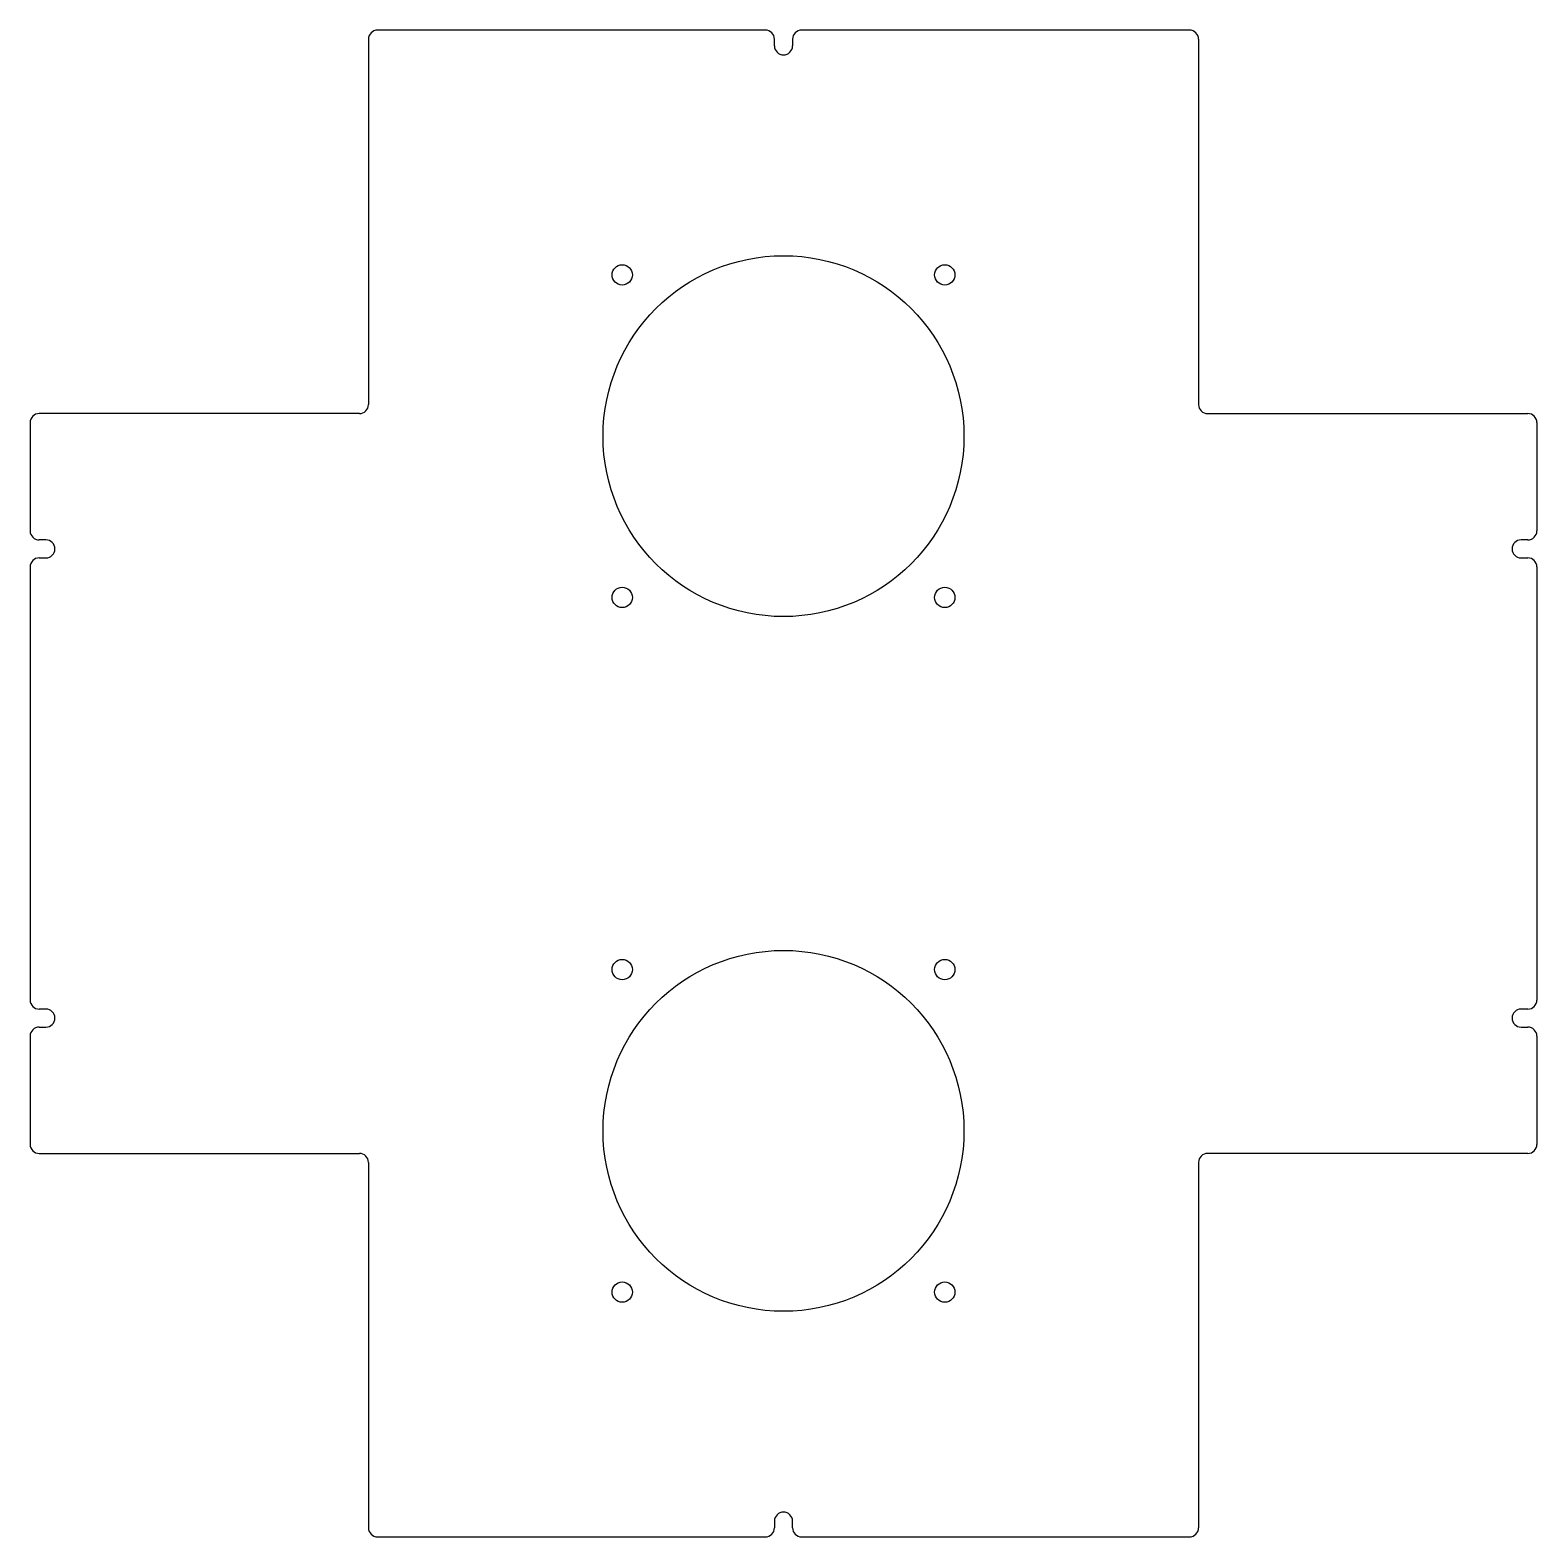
# Model space of a CAD drawing. Header units: millimetres. Extents: x -75 to 259, y -334 to 0.
import ezdxf

# ---------------------------------------------------------------- set-up
doc = ezdxf.new("R2010")
doc.units = ezdxf.units.MM

msp = doc.modelspace()

# ---------------------------------------------------------------- linework, layer by layer
at = {"color": 7, "linetype": 'Continuous', "lineweight": 25}
for p, q in [((88, 0), (2, 0)), ((182, 0), (96, 0)), ((0, -2), (0, -83)), ((90, -3.5), (90, -2)), ((94, -2), (94, -3.5)), ((184, -2), (184, -83)), ((-2, -85), (-73, -85)), ((186, -85), (257, -85)), ((-75, -87), (-75, -111)), ((259, -87), (259, -111)), ((-71.5, -113), (-73, -113)), ((257, -113), (255.5, -113)), ((-75, -119), (-75, -215)), ((-73, -117), (-71.5, -117)), ((255.5, -117), (257, -117)), ((259, -119), (259, -215)), ((-71.5, -217), (-73, -217)), ((257, -217), (255.5, -217)), ((-75, -223), (-75, -247)), ((-73, -221), (-71.5, -221)), ((255.5, -221), (257, -221)), ((259, -223), (259, -247)), ((-73, -249), (-2, -249)), ((257, -249), (186, -249)), ((0, -251), (0, -332)), ((184, -251), (184, -332)), ((90, -330.5), (90, -332)), ((94, -332), (94, -330.5)), ((2, -334), (88, -334)), ((96, -334), (182, -334))]:
    msp.add_line(p, q, dxfattribs=at)
for centre, radius in [((92, -90), 40), ((56.25, -54.25), 2.25), ((127.75, -54.25), 2.25), ((56.25, -125.75), 2.25), ((127.75, -125.75), 2.25), ((92, -244), 40), ((56.25, -208.25), 2.25), ((127.75, -208.25), 2.25), ((56.25, -279.75), 2.25), ((127.75, -279.75), 2.25)]:
    msp.add_circle(centre, radius, dxfattribs=at)
for centre, start, end in [((2, -2), 90, 180), ((88, -2), 0, 90), ((96, -2), 90, 180), ((182, -2), 0, 90), ((92, -3.5), 180, 0), ((-2, -83), 270, 0), ((186, -83), 180, 270), ((-73, -87), 90, 180), ((257, -87), 360, 90), ((-73, -111), 180, 270), ((-71.5, -115), 270, 90), ((255.5, -115), 90, 270), ((257, -111), 270, 360), ((-73, -119), 90, 180), ((257, -119), 0, 90), ((-73, -215), 180, 270), ((-71.5, -219), 270, 90), ((255.5, -219), 90, 270), ((257, -215), 270, 0), ((-73, -223), 90, 180), ((257, -223), 0, 90), ((-73, -247), 180, 270), ((257, -247), 270, 0), ((-2, -251), 0, 90), ((186, -251), 90, 180), ((92, -330.5), 0, 180), ((2, -332), 180, 270), ((88, -332), 270, 360), ((96, -332), 180, 270), ((182, -332), 270, 0)]:
    msp.add_arc(centre, 2, start, end, dxfattribs=at)

doc.saveas('drawing.dxf')
